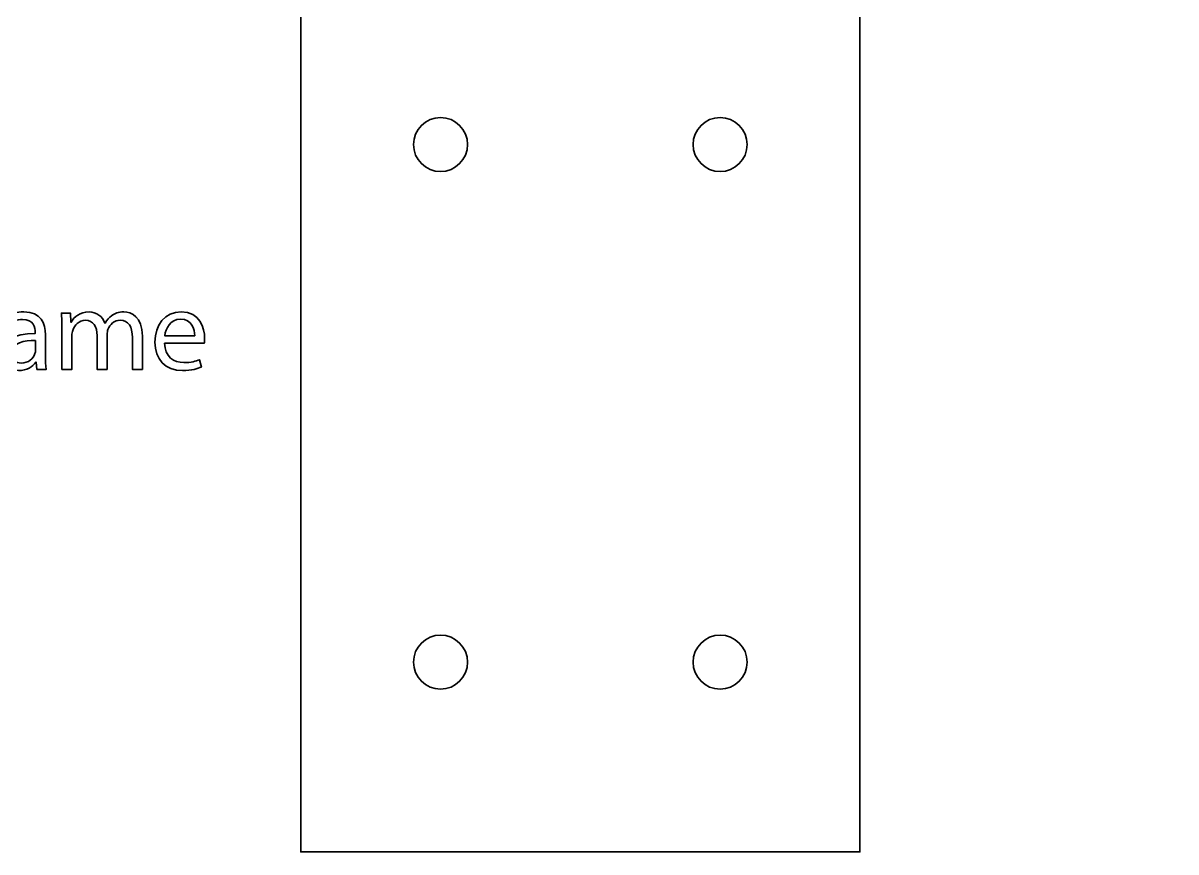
# Model space of a CAD drawing. Header units: inches. Extents: x 3 to 23.3, y -23.3 to -5.2.
# Drawn here: x 14.85 to 21.03, y -18.71 to -14.26 of the extents above; entities that cross this region are included whole.
import ezdxf

# ---------------------------------------------------------------- set-up
doc = ezdxf.new("R2010")
doc.units = ezdxf.units.IN
doc.header["$MEASUREMENT"] = 0
doc.layers.add('Layer 1', color=7, linetype='Continuous')

# ---------------------------------------------------------------- blocks, each defined once
blk = doc.blocks.new('block 6')
at = {"layer": 'Layer 1', "color": 179, "lineweight": 35, "true_color": 0x231f20}
for points, knots in [([(14.9694, -16.0481), (14.9694, -16.0744), (14.9707, -16.1), (14.9738, -16.1206), (14.9738, -16.1206), (14.9245, -16.1206), (14.9245, -16.1206), (14.9245, -16.1206), (14.9201, -16.0825), (14.9201, -16.0825), (14.9201, -16.0825), (14.9182, -16.0825), (14.9182, -16.0825), (14.9014, -16.1062), (14.8689, -16.1274), (14.8258, -16.1274), (14.7646, -16.1274), (14.7334, -16.0844), (14.7334, -16.0407), (14.7334, -15.9676), (14.7983, -15.9277), (14.9151, -15.9283), (14.9151, -15.9283), (14.9151, -15.922), (14.9151, -15.922), (14.9151, -15.8977), (14.9082, -15.8521), (14.8464, -15.8527), (14.8177, -15.8527), (14.7884, -15.8609), (14.7671, -15.8752), (14.7671, -15.8752), (14.7546, -15.8384), (14.7546, -15.8384), (14.7796, -15.8228), (14.8164, -15.8122), (14.8545, -15.8122), (14.9469, -15.8122), (14.9694, -15.8752), (14.9694, -15.9352), (14.9694, -15.9352), (14.9694, -16.0481), (14.9694, -16.0481)], [0, 0, 0, 0, 1, 1, 1, 2, 2, 2, 3, 3, 3, 4, 4, 4, 5, 5, 5, 6, 6, 6, 7, 7, 7, 8, 8, 8, 9, 9, 9, 10, 10, 10, 11, 11, 11, 12, 12, 12, 13, 13, 13, 14, 14, 14, 14]), ([(15.0581, -15.9002), (15.0581, -15.8683), (15.0568, -15.8434), (15.0556, -15.8184), (15.0556, -15.8184), (15.1037, -15.8184), (15.1037, -15.8184), (15.1037, -15.8184), (15.1062, -15.8677), (15.1062, -15.8677), (15.1062, -15.8677), (15.108, -15.8677), (15.108, -15.8677), (15.1249, -15.839), (15.153, -15.8122), (15.2036, -15.8122), (15.2441, -15.8122), (15.2753, -15.8371), (15.2885, -15.8727), (15.2885, -15.8727), (15.2897, -15.8727), (15.2897, -15.8727), (15.2991, -15.8552), (15.3116, -15.8427), (15.3241, -15.8334), (15.3421, -15.8196), (15.3615, -15.8122), (15.3902, -15.8122), (15.4308, -15.8122), (15.4901, -15.8384), (15.4901, -15.9433), (15.4901, -15.9433), (15.4901, -16.1206), (15.4901, -16.1206), (15.4901, -16.1206), (15.4364, -16.1206), (15.4364, -16.1206), (15.4364, -16.1206), (15.4364, -15.9501), (15.4364, -15.9501), (15.4364, -15.8915), (15.4146, -15.8571), (15.3709, -15.8571), (15.339, -15.8571), (15.3153, -15.8802), (15.3053, -15.9064), (15.3028, -15.9146), (15.3009, -15.9239), (15.3009, -15.9339), (15.3009, -15.9339), (15.3009, -16.1206), (15.3009, -16.1206), (15.3009, -16.1206), (15.2473, -16.1206), (15.2473, -16.1206), (15.2473, -16.1206), (15.2473, -15.9395), (15.2473, -15.9395), (15.2473, -15.8915), (15.226, -15.8571), (15.1842, -15.8571), (15.1505, -15.8571), (15.1249, -15.8846), (15.1161, -15.9121), (15.113, -15.9195), (15.1118, -15.9295), (15.1118, -15.9389), (15.1118, -15.9389), (15.1118, -16.1206), (15.1118, -16.1206), (15.1118, -16.1206), (15.0581, -16.1206), (15.0581, -16.1206), (15.0581, -16.1206), (15.0581, -15.9002), (15.0581, -15.9002)], [0, 0, 0, 0, 1, 1, 1, 2, 2, 2, 3, 3, 3, 4, 4, 4, 5, 5, 5, 6, 6, 6, 7, 7, 7, 8, 8, 8, 9, 9, 9, 10, 10, 10, 11, 11, 11, 12, 12, 12, 13, 13, 13, 14, 14, 14, 15, 15, 15, 16, 16, 16, 17, 17, 17, 18, 18, 18, 19, 19, 19, 20, 20, 20, 21, 21, 21, 22, 22, 22, 23, 23, 23, 24, 24, 24, 25, 25, 25, 25]), ([(15.6094, -15.9795), (15.6106, -16.0538), (15.6575, -16.0844), (15.713, -16.0844), (15.7524, -16.0844), (15.7767, -16.0775), (15.7967, -16.0688), (15.7967, -16.0688), (15.8067, -16.1081), (15.8067, -16.1081), (15.7873, -16.1168), (15.7536, -16.1274), (15.7056, -16.1274), (15.6125, -16.1274), (15.557, -16.0656), (15.557, -15.9745), (15.557, -15.8833), (15.6106, -15.8122), (15.6987, -15.8122), (15.7979, -15.8122), (15.8236, -15.8983), (15.8236, -15.9539), (15.8236, -15.9651), (15.8229, -15.9732), (15.8217, -15.9795), (15.8217, -15.9795), (15.6094, -15.9795), (15.6094, -15.9795)], [0, 0, 0, 0, 1, 1, 1, 2, 2, 2, 3, 3, 3, 4, 4, 4, 5, 5, 5, 6, 6, 6, 7, 7, 7, 8, 8, 8, 9, 9, 9, 9]), ([(15.7705, -15.9401), (15.7711, -15.9058), (15.7561, -15.8515), (15.6943, -15.8515), (15.6381, -15.8515), (15.6144, -15.9021), (15.61, -15.9401), (15.61, -15.9401), (15.7705, -15.9401), (15.7705, -15.9401)], [0, 0, 0, 0, 1, 1, 1, 2, 2, 2, 3, 3, 3, 3]), ([(14.9163, -15.9664), (14.8564, -15.9651), (14.7884, -15.9757), (14.7884, -16.0344), (14.7884, -16.0706), (14.8121, -16.0869), (14.8395, -16.0869), (14.8795, -16.0869), (14.9051, -16.0619), (14.9138, -16.0363), (14.9157, -16.03), (14.9163, -16.0238), (14.9163, -16.0188), (14.9163, -16.0188), (14.9163, -15.9664), (14.9163, -15.9664)], [0, 0, 0, 0, 1, 1, 1, 2, 2, 2, 3, 3, 3, 4, 4, 4, 5, 5, 5, 5])]:
    blk.add_open_spline(points, degree=3, knots=knots, dxfattribs=at)

msp = doc.modelspace()

# ---------------------------------------------------------------- linework, layer by layer
at = {"layer": 'Layer 1', "color": 178, "lineweight": 35, "true_color": 0x010101}
for points, knots in [([(19.2118, -8.9402), (19.2118, -8.9402), (19.2118, -7.2122), (19.2118, -7.2122), (19.2118, -7.2122), (20.0561, -6.6456), (20.0561, -6.6456), (20.0756, -6.6337), (20.0945, -6.621), (20.1129, -6.6074), (20.1129, -6.6074), (20.1233, -6.6004), (20.1233, -6.6004), (20.1233, -6.6004), (20.123, -6.5999), (20.123, -6.5999), (20.3061, -6.46), (20.4249, -6.2401), (20.4249, -5.9924), (20.4249, -5.5705), (20.0817, -5.2274), (19.6599, -5.2274), (19.5781, -5.2274), (19.4993, -5.2406), (19.4253, -5.2645), (18.9361, -5.3957), (18.6268, -5.7929), (17.8394, -5.7929), (17.052, -5.7929), (16.7426, -5.3957), (16.2535, -5.2645), (16.1795, -5.2406), (16.1007, -5.2274), (16.0188, -5.2274), (15.597, -5.2274), (15.2538, -5.5705), (15.2538, -5.9924), (15.2538, -6.2401), (15.3727, -6.46), (15.5558, -6.5999), (15.5558, -6.5999), (15.5555, -6.6004), (15.5555, -6.6004), (15.5555, -6.6004), (15.5659, -6.6074), (15.5659, -6.6074), (15.5842, -6.621), (15.6031, -6.6336), (15.6226, -6.6455), (15.6226, -6.6455), (16.4669, -7.2122), (16.4669, -7.2122), (16.4669, -7.2122), (16.4669, -8.9402), (16.4669, -8.9402), (16.4669, -8.9402), (14.644, -12.319), (14.644, -12.319), (14.644, -12.319), (14.644, -13.8188), (14.644, -13.8188), (14.644, -13.8188), (16.3394, -13.819), (16.3394, -13.819), (16.3394, -13.819), (16.3393, -18.7097), (16.3393, -18.7097), (16.3393, -18.7097), (19.3393, -18.7097), (19.3393, -18.7097), (19.3393, -18.7097), (19.3394, -13.819), (19.3394, -13.819), (19.3394, -13.819), (21.0347, -13.8189), (21.0347, -13.8189), (21.0347, -13.8189), (21.0347, -12.319), (21.0347, -12.319), (21.0347, -12.319), (19.2118, -8.9402), (19.2118, -8.9402)], [0, 0, 0, 0, 1, 1, 1, 2, 2, 2, 3, 3, 3, 4, 4, 4, 5, 5, 5, 6, 6, 6, 7, 7, 7, 8, 8, 8, 9, 9, 9, 10, 10, 10, 11, 11, 11, 12, 12, 12, 13, 13, 13, 14, 14, 14, 15, 15, 15, 16, 16, 16, 17, 17, 17, 18, 18, 18, 19, 19, 19, 20, 20, 20, 21, 21, 21, 22, 22, 22, 23, 23, 23, 24, 24, 24, 25, 25, 25, 26, 26, 26, 27, 27, 27, 27]), ([(17.2345, -14.9145), (17.2345, -14.9945), (17.1696, -15.0595), (17.0895, -15.0595), (17.0094, -15.0595), (16.9445, -14.9945), (16.9445, -14.9145), (16.9445, -14.8344), (17.0094, -14.7695), (17.0895, -14.7695), (17.1696, -14.7695), (17.2345, -14.8344), (17.2345, -14.9145)], [0, 0, 0, 0, 1, 1, 1, 2, 2, 2, 3, 3, 3, 4, 4, 4, 4]), ([(18.7344, -14.9145), (18.7344, -14.9945), (18.6695, -15.0595), (18.5894, -15.0595), (18.5093, -15.0595), (18.4444, -14.9945), (18.4444, -14.9145), (18.4444, -14.8344), (18.5093, -14.7695), (18.5894, -14.7695), (18.6695, -14.7695), (18.7344, -14.8344), (18.7344, -14.9145)], [0, 0, 0, 0, 1, 1, 1, 2, 2, 2, 3, 3, 3, 4, 4, 4, 4]), ([(17.2345, -17.6913), (17.2345, -17.7713), (17.1696, -17.8363), (17.0895, -17.8363), (17.0094, -17.8363), (16.9445, -17.7713), (16.9445, -17.6913), (16.9445, -17.6112), (17.0094, -17.5463), (17.0895, -17.5463), (17.1696, -17.5463), (17.2345, -17.6112), (17.2345, -17.6913)], [0, 0, 0, 0, 1, 1, 1, 2, 2, 2, 3, 3, 3, 4, 4, 4, 4]), ([(18.7344, -17.6913), (18.7344, -17.7713), (18.6695, -17.8363), (18.5894, -17.8363), (18.5093, -17.8363), (18.4444, -17.7713), (18.4444, -17.6913), (18.4444, -17.6112), (18.5093, -17.5463), (18.5894, -17.5463), (18.6695, -17.5463), (18.7344, -17.6112), (18.7344, -17.6913)], [0, 0, 0, 0, 1, 1, 1, 2, 2, 2, 3, 3, 3, 4, 4, 4, 4])]:
    msp.add_open_spline(points, degree=3, knots=knots, dxfattribs=at)

# ---------------------------------------------------------------- block references
at = {"layer": 'Layer 1'}
msp.add_blockref('block 6', (0, 0), dxfattribs=at)

doc.saveas('drawing.dxf')
